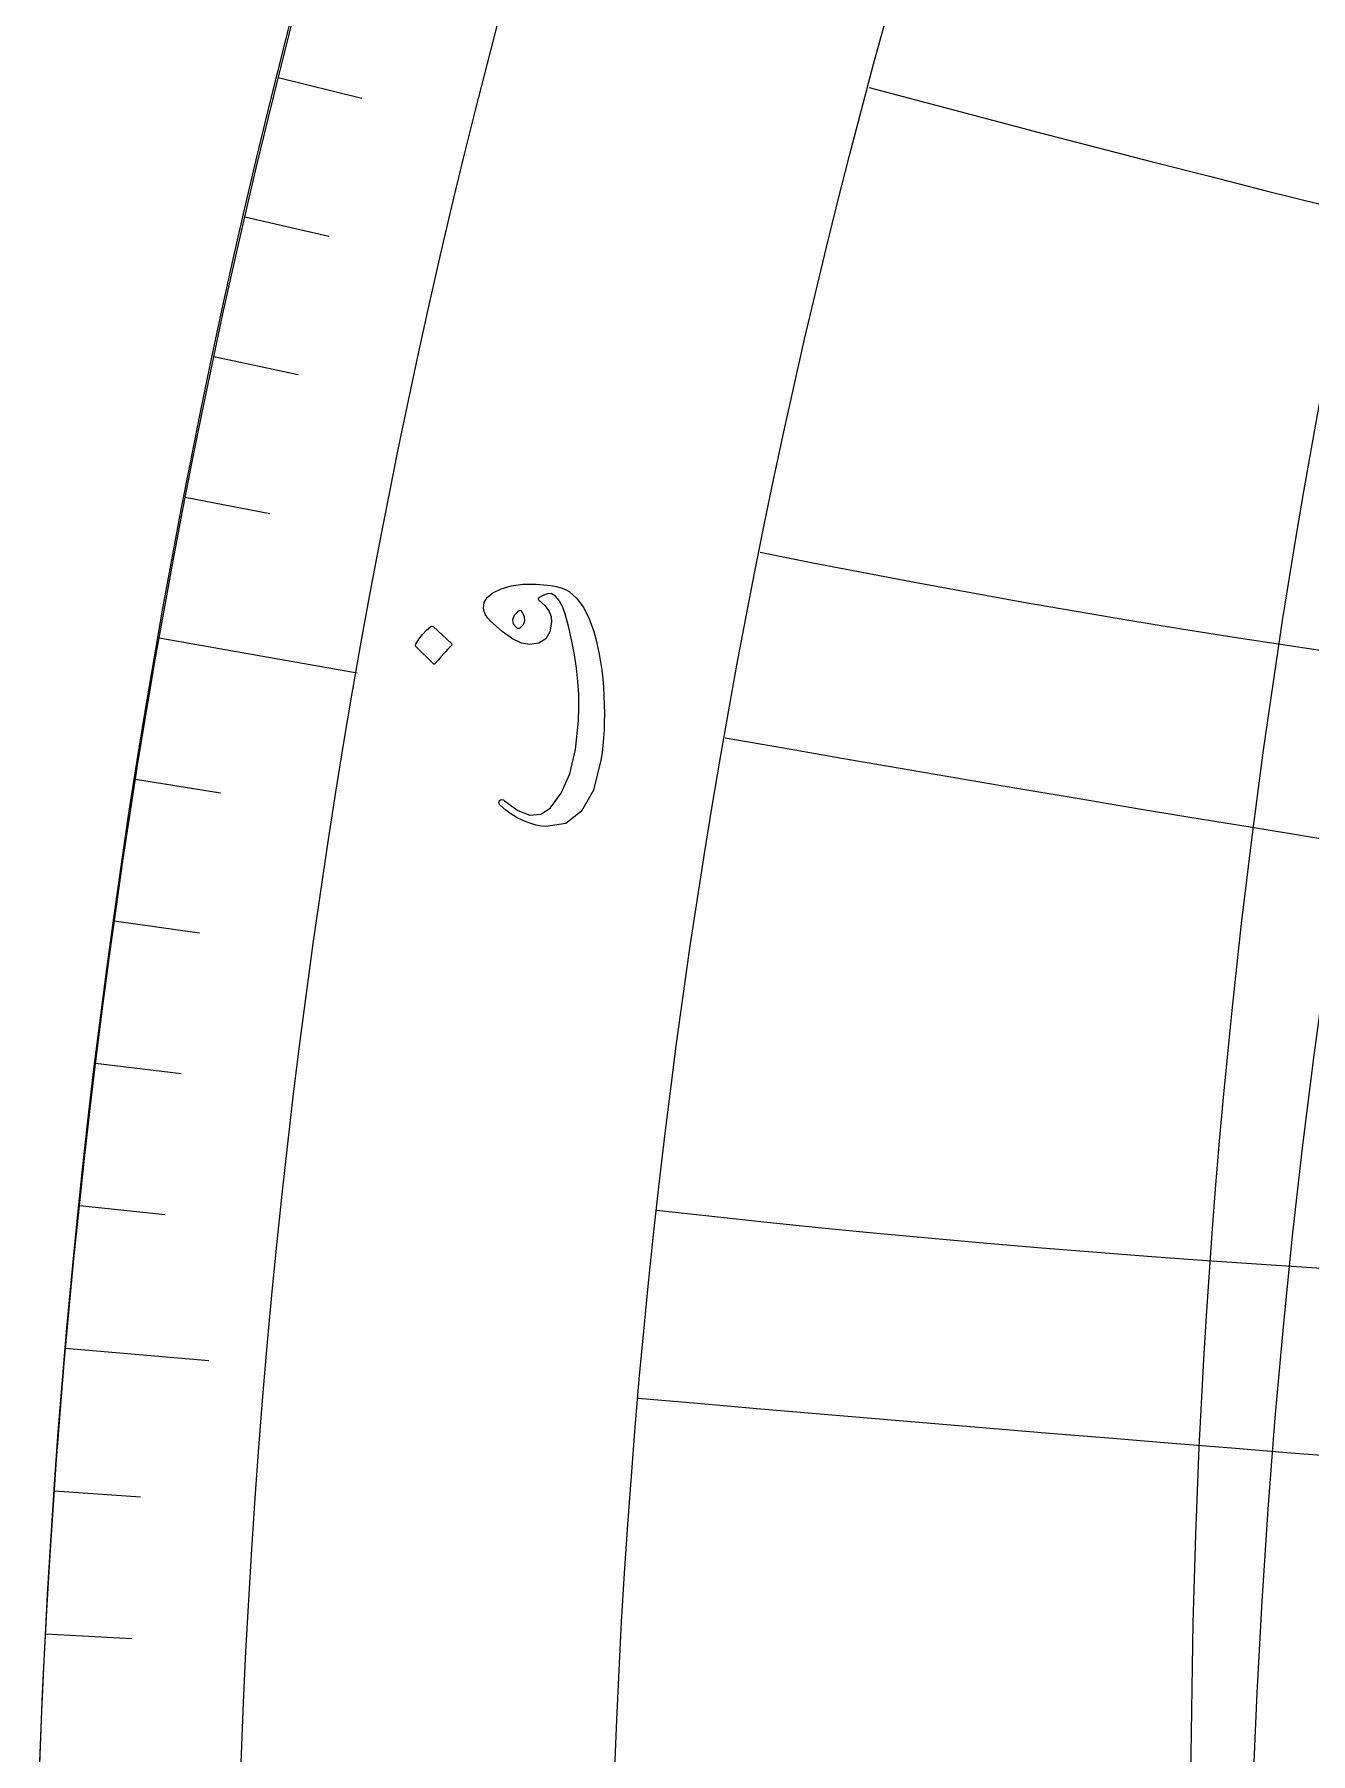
# Model space of a CAD drawing. Header units: millimetres. Extents: x -92 to 92, y -92 to 120.
# Drawn here: x -92.5 to -78.12, y 3.49 to 22.86 of the extents above; entities that cross this region are included whole.
import ezdxf

# ---------------------------------------------------------------- set-up
doc = ezdxf.new("R2010")
doc.units = ezdxf.units.MM
for name, color, linetype in [('CUT_OUTER', 1, 'Continuous'), ('ENGRAVE', 7, 'Continuous'), ('ENGRAVE_FINE', 8, 'Continuous'), ('TEXT', 5, 'Continuous')]:
    doc.layers.add(name, color=color, linetype=linetype)

msp = doc.modelspace()

# ---------------------------------------------------------------- linework, layer by layer
at = {"layer": 'CUT_OUTER'}
msp.add_lwpolyline([(-92.4373, 3.4047), (-92.4147, 3.9718), (-92.3886, 4.5388), (-92.359, 5.1056), (-92.3259, 5.6722), (-92.2894, 6.2386), (-92.2494, 6.8047), (-92.2059, 7.3706), (-92.1589, 7.9363), (-92.1085, 8.5016), (-92.0546, 9.0666), (-91.9972, 9.6313), (-91.9364, 10.1956), (-91.8721, 10.7595), (-91.8044, 11.323), (-91.7332, 11.8861), (-91.6585, 12.4487), (-91.5804, 13.0109), (-91.4988, 13.5726), (-91.4138, 14.1337), (-91.3254, 14.6944), (-91.2335, 15.2545), (-91.1382, 15.814), (-91.0394, 16.3729), (-90.9373, 16.9312), (-90.8317, 17.4889), (-90.7226, 18.0459), (-90.6102, 18.6022), (-90.4944, 19.1578), (-90.3751, 19.7127), (-90.2524, 20.2669), (-90.1264, 20.8203), (-89.9969, 21.3729), (-89.8641, 21.9247), (-89.7279, 22.4757), (-89.5883, 23.0258)], dxfattribs=at)
at = {"layer": 'ENGRAVE'}
for points in [[(-91.0947, 16.0625), (-88.8629, 15.6689)], [(-92.148, 8.0619), (-90.5354, 7.9208)]]:
    msp.add_lwpolyline(points, dxfattribs=at)
for radius in [92.5, 90.2338, 86.025, 86.025]:
    msp.add_circle((0, 0), radius, dxfattribs=at)
for centre, radius, start, end in [((0, 251.5203), 236.3517, 250, 290), ((0, 495.3982), 487.872, 260, 280)]:
    msp.add_arc(centre, radius, start, end, dxfattribs=at)
at = {"layer": 'ENGRAVE_FINE'}
for points in [[(-89.7524, 22.3778), (-88.81, 22.1428)], [(-90.1292, 20.808), (-89.1829, 20.5895)], [(-90.4787, 19.2318), (-89.5286, 19.0299)], [(-90.8005, 17.6498), (-89.8471, 17.4645)], [(-91.3612, 14.4702), (-90.4019, 14.3183)], [(-91.5998, 12.8735), (-90.638, 12.7383)], [(-91.8105, 11.2729), (-90.8465, 11.1545)], [(-91.9933, 9.6689), (-91.0273, 9.5674)], [(-92.2747, 6.4525), (-91.3058, 6.3847)], [(-92.3732, 4.8411), (-91.4033, 4.7902)]]:
    msp.add_lwpolyline(points, dxfattribs=at)
for centre, radius, start, end in [((7.5262, 0), 86.3536, 95, 265), ((6.8976, 3.0111), 86.3536, 118.583333, 288.583334), ((-53.5435, 122.6535), 102.5206, 253.583333, 333.583333), ((-60.0044, 137.4536), 122.8564, 258.583333, 328.583333), ((-68.8342, 157.6802), 148.9997, 263.583333, 323.583333), ((-81.4378, 186.5516), 184.4812, 268.583333, 318.583333), ((-100.6288, 230.5131), 236.3517, 273.583333, 313.583333), ((-132.9774, 304.6148), 321.0497, 278.583333, 308.583333), ((-198.2001, 454.0221), 487.872, 283.583333, 303.583333), ((-394.8919, 904.5889), 983.2702, 288.5833333, 298.5833333), ((0, 332.3751), 321.0497, 255, 285), ((0, 987.0262), 983.2702, 265, 275)]:
    msp.add_arc(centre, radius, start, end, dxfattribs=at)
at = {"layer": 'TEXT'}
for points in [[(-87.4396, 16.3976), (-87.4323, 16.4606), (-87.397, 16.5178), (-87.3337, 16.5692), (-87.2423, 16.6149), (-87.1281, 16.6492), (-86.9963, 16.6668), (-86.847, 16.6677), (-86.6802, 16.6518), (-86.6204, 16.6422), (-86.566, 16.6275), (-86.5169, 16.6079), (-86.4732, 16.5833), (-86.3904, 16.5105), (-86.317, 16.4116), (-86.2527, 16.2868), (-86.1976, 16.1361), (-86.1744, 16.0527), (-86.1538, 15.9672), (-86.1356, 15.8797), (-86.1199, 15.7901), (-86.1067, 15.6982), (-86.0961, 15.6039), (-86.088, 15.5072), (-86.0825, 15.408), (-86.0792, 15.3088), (-86.0779, 15.2122), (-86.0787, 15.1182), (-86.0815, 15.0268), (-86.0865, 14.9377), (-86.0941, 14.8509), (-86.1042, 14.7663), (-86.1168, 14.6839), (-86.2025, 14.3459), (-86.3343, 14.1087), (-86.513, 13.972), (-86.7392, 13.9363), (-86.7894, 13.9421), (-86.8457, 13.9542), (-86.9083, 13.9724), (-86.9769, 13.9967), (-87.0513, 14.0303), (-87.1219, 14.0718), (-87.1889, 14.121), (-87.2523, 14.1781), (-87.2593, 14.1862), (-87.2638, 14.1952), (-87.2658, 14.2049), (-87.2653, 14.2153), (-87.2623, 14.225), (-87.257, 14.2323), (-87.2492, 14.2372), (-87.2391, 14.2398), (-87.2283, 14.24), (-87.2187, 14.238), (-87.2103, 14.2339), (-87.203, 14.2275), (-87.0523, 14.117), (-86.9165, 14.0664), (-86.7956, 14.0754), (-86.6897, 14.1438), (-86.5633, 14.3117), (-86.4681, 14.5324), (-86.4038, 14.8059), (-86.3699, 15.1326), (-86.3654, 15.2778), (-86.3676, 15.4245), (-86.3764, 15.5726), (-86.3919, 15.7223), (-86.414, 15.8733), (-86.4429, 16.0256), (-86.4784, 16.179), (-86.5207, 16.3338), (-86.5497, 16.4175), (-86.5856, 16.4834), (-86.6284, 16.5316), (-86.6783, 16.5619), (-86.7173, 16.5581), (-86.7544, 16.5476), (-86.7895, 16.5303), (-86.8228, 16.5062), (-86.8248, 16.5029), (-86.8235, 16.4983), (-86.8189, 16.4922), (-86.811, 16.4847), (-86.7482, 16.4268), (-86.7041, 16.3668), (-86.6788, 16.3049), (-86.672, 16.2409), (-86.6912, 16.1299), (-86.7394, 16.0506), (-86.8167, 16.0029), (-86.9231, 15.9869), (-87.0114, 16.0038), (-87.114, 16.0533), (-87.2308, 16.1357), (-87.3618, 16.251), (-87.393, 16.2856), (-87.4163, 16.3216), (-87.4319, 16.3589), (-87.4396, 16.3976)], [(-86.999, 16.3503), (-87.0107, 16.3643), (-87.0239, 16.3702), (-87.0387, 16.368), (-87.055, 16.3576), (-87.0984, 16.3112), (-87.1151, 16.2662), (-87.1053, 16.2226), (-87.069, 16.1805), (-87.0567, 16.1736), (-87.0453, 16.1705), (-87.0348, 16.1712), (-87.0253, 16.1756), (-86.9898, 16.2139), (-86.9737, 16.2558), (-86.9767, 16.3012), (-86.999, 16.3503)], [(-88.201, 15.9655), (-88.2041, 15.9701), (-88.2054, 15.9761), (-88.2049, 15.9833), (-88.2026, 15.9918), (-88.1672, 16.0484), (-88.127, 16.1005), (-88.0821, 16.148), (-88.0324, 16.191), (-88.0254, 16.1947), (-88.0188, 16.1957), (-88.0127, 16.194), (-88.0072, 16.1896), (-87.7999, 15.9995), (-87.7953, 15.993), (-87.7953, 15.9858), (-87.7997, 15.9777), (-87.8087, 15.9688), (-87.8165, 15.9611), (-87.8282, 15.9489), (-87.844, 15.9322), (-87.8638, 15.911), (-87.8876, 15.8848), (-87.9156, 15.8532), (-87.9477, 15.8164), (-87.9839, 15.7742), (-87.9897, 15.7687), (-87.9949, 15.7664), (-87.9995, 15.7673), (-88.0036, 15.7712)]]:
    msp.add_lwpolyline(points, close=True, dxfattribs=at)

doc.saveas('drawing.dxf')
